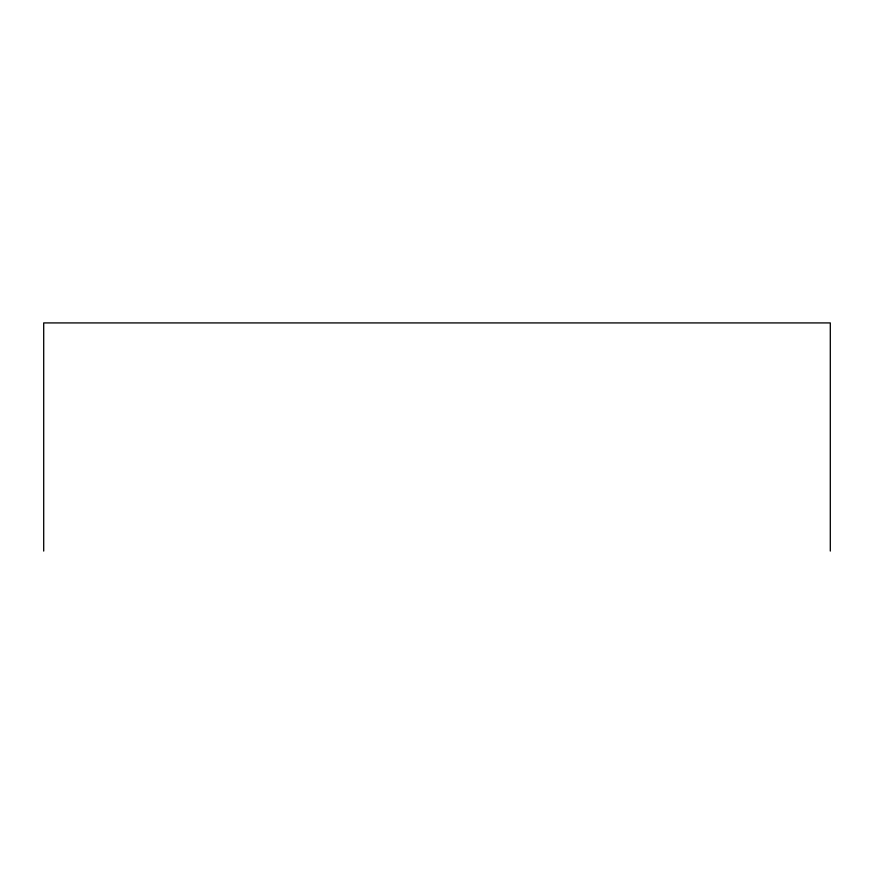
<?xml version="1.0" encoding="UTF-8"?>
<svg xmlns="http://www.w3.org/2000/svg" width="874" height="874" viewBox="0 0 874 874"><rect width="100%" height="100%" fill="white"/><g stroke="black" fill="none" stroke-linecap="round" stroke-linejoin="round"><path stroke-width="1.31" d="M830.3 551.079L830.3 322.921L43.7 322.921L43.7 551.079"/></g></svg>
